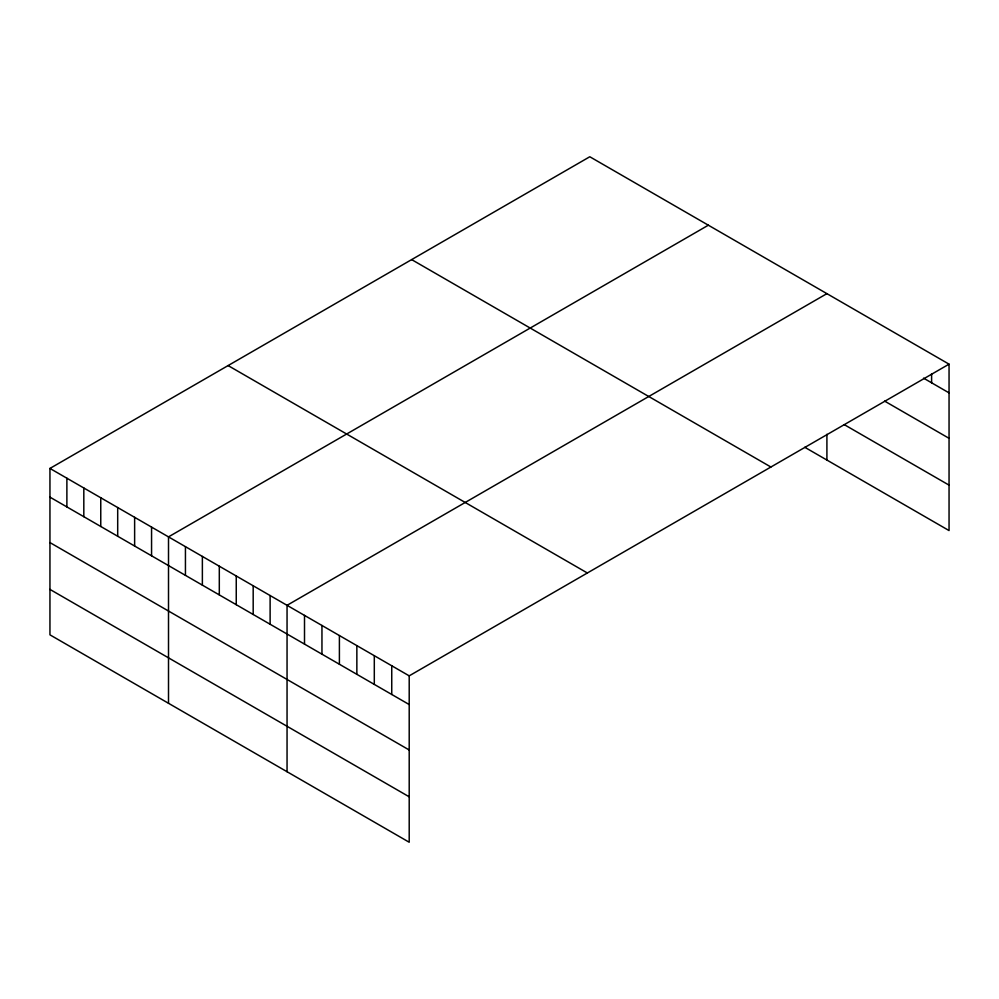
<?xml version="1.0" encoding="UTF-8"?>
<svg xmlns="http://www.w3.org/2000/svg" width="999" height="999" viewBox="0 0 999 999"><rect width="100%" height="100%" fill="white"/><g stroke="black" fill="none" stroke-linecap="round" stroke-linejoin="round"><path stroke-width="1.5" d="M49.95 468.431L409.203 675.848L409.203 842.244L49.95 634.84L49.95 468.431L589.797 156.756L949.05 364.16L949.05 530.569L804.757 447.265M708.353 225.2L168.506 536.875L168.506 703.284M826.91 293.644L287.05 605.319L287.05 771.727M409.203 675.848L949.05 364.16M923.551 378.146L949.05 392.869M884.627 401.111L949.05 438.311M844.355 424.687L949.05 485.127M411.65 259.603L770.903 467.02M228.097 365.572L587.35 572.989M49.95 497.14L409.203 704.545M49.95 542.582L409.203 749.987M49.95 589.398L409.203 796.802M931.605 373.726L931.605 382.792M826.91 434.303L826.91 460.052M391.745 665.771L391.745 694.467M374.3 655.694L374.3 684.402M356.855 645.616L356.855 674.325M339.398 635.551L339.398 664.248M321.953 625.474L321.953 654.17M304.508 615.396L304.508 644.105M270.117 595.541L270.117 624.25M253.184 585.764L253.184 614.472M236.251 575.986L236.251 604.695M219.305 566.208L219.305 594.917M202.372 556.431L202.372 585.139M185.439 546.653L185.439 575.362M151.561 527.097L151.561 555.806M134.628 517.32L134.628 546.028M117.695 507.542L117.695 536.251M100.762 497.764L100.762 526.473M83.816 487.987L83.816 516.695M66.883 478.209L66.883 506.918"/></g></svg>
